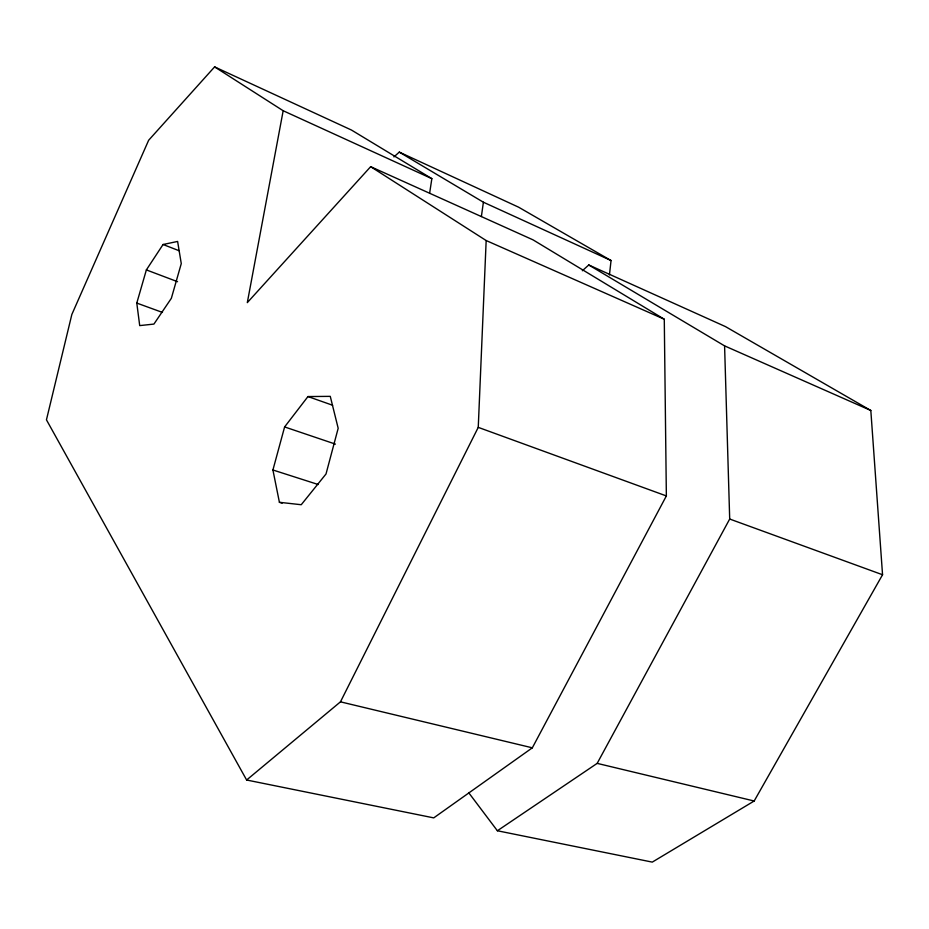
<?xml version="1.0" encoding="UTF-8"?>
<svg xmlns="http://www.w3.org/2000/svg" width="929" height="929" viewBox="0 0 929 929"><rect width="100%" height="100%" fill="white"/><g stroke="black" fill="none" stroke-linecap="round" stroke-linejoin="round"><path stroke-width="1.39" d="M246.626 780.012L340.467 701.836L478.249 427.363L486.169 240.541L370.659 166.674L247.311 302.633L283.171 110.737L214.611 66.888L148.64 140.267L71.835 314.501L46.45 419.827L246.626 780.012L433.738 817.88L532.329 747.822L666.36 495.935L664.281 319.239L533.025 239.856L370.659 166.674M609.436 274.949L611.05 260.538L518.614 207.19L399.284 152.112L393.931 156.896M481.385 216.538L483.394 202.22L399.284 152.112M429.662 192.988L431.846 178.658L351.452 130.037L214.611 66.888M272.917 469.993L284.611 426.934L307.963 396.555L330.271 396.358L338.179 428.281L326.021 473.964L301.24 504.726L279.408 502.299L272.917 469.993L318.264 484.532M136.784 303.075L146.364 269.909L163.063 244.501L177.613 241.447L181.271 263.604L171.354 298.302L153.924 324.082L139.71 325.603L136.784 303.075L162.47 312.434M468.588 792.553L497.375 830.758L597.173 763.371L729.695 519.032L724.585 345.878L588.754 264.974L582.332 270.757M497.375 830.758L652.286 862.112L754.174 801.007L882.55 574.749L870.821 410.49L725.479 326.602L588.754 264.974M340.467 701.836L532.329 747.822M597.173 763.371L754.174 801.007M279.408 502.299L282.172 503.158M284.611 426.934L335.439 444.12M307.963 396.555L332.594 405.241M478.249 427.363L666.36 495.935M729.695 519.032L882.55 574.749M146.364 269.909L177.555 281.696M163.063 244.501L179.262 250.795M486.169 240.541L664.281 319.239M724.585 345.878L870.821 410.49M283.171 110.737L431.846 178.658M483.394 202.22L611.05 260.538"/></g></svg>
